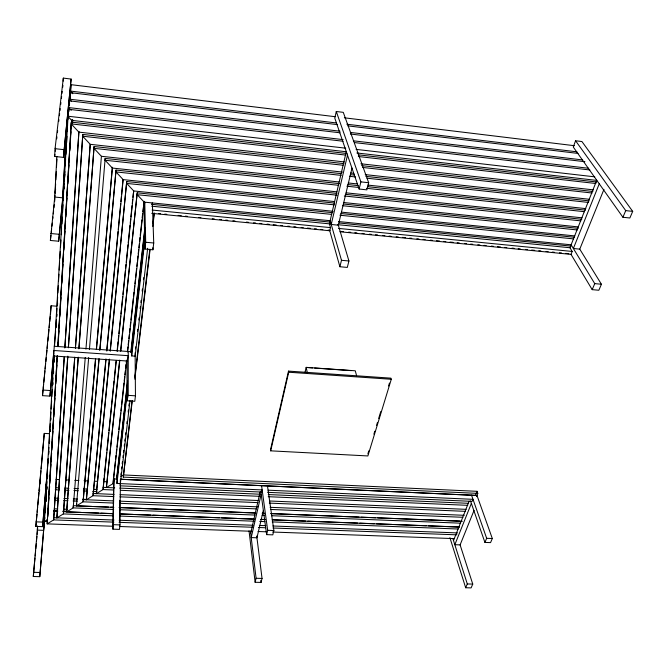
<?xml version="1.0" encoding="UTF-8"?>
<svg xmlns="http://www.w3.org/2000/svg" width="666" height="666" viewBox="0 0 666 666"><rect width="100%" height="100%" fill="white"/><g stroke="black" fill="none" stroke-linecap="round" stroke-linejoin="round"><path stroke-width="1" d="M135.123 352.822L135.448 395.812L134.79 401.282L126.998 400.79L128.205 395.363L128.238 351.498M126.998 400.79L127.081 361.014L128.23 355.686L53.879 350.491L49.95 396.103L42.499 395.654L51.107 305.761L56.901 306.218M334.357 203.072L126.715 181.552L110.323 350.949M476.473 496.645L477.788 493.381L123.293 477.114L132.026 400.757M119.539 521.07L119.738 500.283M127.531 386.03L117.016 479.07L114.136 478.937L113.645 483.374L112.92 529.154L119.464 529.387L119.997 524.916L120.404 479.22L476.964 495.421L492.316 538.511L490.551 542.615L484.923 542.415L470.496 500.915M120.105 485.822L261.655 492.074L262.146 489.926L116.966 483.449L117.016 479.07M119.605 360.248L106.402 487.487L113.645 483.374L113.137 483.35L113.17 481.177L115.335 461.546M112.92 529.154L114.136 478.937M337.029 193.431L116.026 170.08L99.925 349.817M104.062 478.071L103.047 489.552L96.362 493.656L109.349 359.232M336.896 191.85L112.379 168.057L105.086 160.24L105.153 158.408L339.618 183.658M105.919 358.924L93.032 495.704L86.389 499.783L99.009 358.708M95.529 358.799L83.075 501.814L76.482 505.869L76.598 503.663M44.747 517.574L39.777 576.664L33.3 576.498L37.654 526.531M47.086 474.209L42.591 526.648L35.847 526.406L44.264 433.4L49.401 433.674M63.253 194.189L58.683 241.217L50.383 240.468L54.937 195.13M54.654 156.443L55.053 148.693L63.32 78.105L71.12 79.063L63.412 157.376L54.654 156.443L54.895 154.379M37.546 525.973L37.329 530.111L43.565 530.327L46.17 484.823M39.386 490.75L39.602 486.613M56.835 156.577L54.729 197.044L62.637 197.827L66.908 123.277M39.527 491.483L39.635 489.41M39.902 484.24L40.118 480.103M55.628 183.916L55.145 193.223L55.594 189.111M55.844 179.778L56.277 171.503M56.493 167.366L56.926 159.099M44.264 433.4L41.167 468.764M51.107 305.761L50.516 314.219M63.153 81.185L63.32 78.105M39.777 576.664L44.63 517.723M42.591 526.648L48.31 458.391M49.95 396.103L55.644 330.894M58.683 241.217L64.011 183.724M63.412 157.376L71.12 79.063M341.109 173.643L94.081 146.52L78.946 348.251M43.939 525.857L46.553 480.386M63.004 194.006L67.274 119.714M47.527 521.578L44.414 521.47L53.971 355.644M54.512 346.32L68.481 109.274L343.123 141.25M45.155 512.712L45.571 505.452M45.812 501.298L46.295 493.922M46.528 488.861L46.953 481.601M47.203 478.346L47.436 474.192M48.035 462.928L48.268 458.782M48.51 454.637L48.934 447.377M49.167 443.231L49.592 435.972M49.9 431.618L50.308 423.526M50.491 420.413L50.966 412.121M51.149 409.007L51.632 400.707M51.865 396.561L52.289 389.302M52.531 385.156L52.947 377.897M53.188 373.751L53.605 366.491M53.846 362.346L54.287 355.81M55.469 334.34L55.586 332.267M56.302 319.822L55.911 327.764L56.294 323.718M56.577 316.342L56.968 308.416M57.234 304.92L57.626 297.011M57.867 292.865L58.283 285.606M58.525 281.452L58.941 274.201M59.182 270.046L59.607 262.787M59.94 258.192L60.265 251.382M60.506 247.236L60.922 239.976M61.222 234.79L61.58 228.571M61.921 223.918L62.246 217.158M62.579 212.496L62.962 204.72M63.203 200.566L63.561 194.347M63.861 189.161L63.978 187.088M64.519 177.755L64.877 171.537M65.285 165.759L65.601 159.091M65.951 154.337L66.259 147.686M66.608 142.915L66.916 136.272M67.216 131.094L67.582 124.867M67.882 119.68L68.24 113.461M68.415 111.763L69.347 100.841L340.051 132.8M46.12 500.94L46.295 497.827M46.961 486.43L46.778 489.535L46.961 487.395M47.444 478.138L47.619 475.025M49.484 442.898L49.609 440.825M50.15 431.493L50.266 429.42M50.807 420.096L50.932 418.023M51.473 408.691L51.59 406.618M52.855 384.856L52.98 382.784M53.521 373.46L53.638 371.387M54.179 362.054L54.304 359.981M56.826 316.45L56.943 314.377M57.492 305.053L57.609 302.98M68.74 111.239L68.923 108.133M69.097 105.02L69.339 100.874M47.502 478.055L47.619 475.982M68.789 111.672L68.906 109.599M69.206 104.412L70.18 92.649L337.537 124.642M69.455 105.145L69.572 103.064M69.813 98.909L70.121 93.715M69.863 99.367L70.996 84.674L335.09 116.692M70.146 99.242L70.263 97.161M70.504 93.015L70.996 84.707M57.234 356.002L47.161 523.876L113.636 526.282M57.792 346.67L71.329 122.103L346.928 153.521M57.309 355.602L47.161 523.876L53.63 519.905L113.911 522.136M57.875 346.27L71.329 122.103M47.81 516.383L48.31 508.091M48.435 506.018L48.934 497.718M49.117 494.613L49.617 486.322M49.808 483.208L50.308 474.916M50.433 472.843L50.932 464.552M51.115 461.438L51.615 453.146M51.798 450.041L52.298 441.741M52.423 439.668L52.922 431.377M53.114 428.271L53.613 419.971M53.796 416.866L54.296 408.574M54.479 405.461L54.92 398.21M55.103 395.096L55.603 386.804M55.794 383.691L56.294 375.399M56.477 372.294L56.918 365.035M57.168 360.889L57.476 355.702M58.034 346.378L58.283 342.224M58.475 339.119L58.974 330.827M59.157 327.714L59.599 320.463M59.848 316.308L60.281 309.057M60.531 304.911L60.964 297.652M61.155 294.547L61.588 287.287M61.838 283.142L62.279 275.882M62.529 271.736L62.962 264.477M63.153 261.372L63.586 254.112M63.836 249.966L64.269 242.715M64.519 238.57L64.96 231.31M65.143 228.197L65.584 220.945M65.834 216.8L66.267 209.54M66.517 205.394L66.95 198.135M67.141 195.03L67.574 187.77M67.824 183.625L68.265 176.365M68.515 172.219L68.948 164.968M69.139 161.855L69.572 154.595M69.822 150.449L70.255 143.198M70.504 139.052L70.946 131.793M71.129 128.68L71.628 120.388L67.774 116.2L345.754 148.185M71.828 122.086L71.953 120.013M72.028 122.594L72.161 120.521M72.128 121.995L72.253 119.913M72.336 123.143L72.527 120.03M72.561 123.01L72.744 119.888M64.827 347.794L78.863 132.126L71.162 123.876L345.929 155.103M53.796 517.69L64.244 357.159L53.63 519.905L53.796 517.69L113.978 520.046M64.852 347.835L78.938 131.377M74.75 357.184L63.378 513.919L56.868 517.915L67.741 357.142M68.373 347.81L82.809 134.424L344.064 163.653M67.815 356.144L56.868 517.915M68.448 346.82L82.809 134.424M75.424 347.852L90.193 144.589M74.734 357.592L63.378 513.919L113.245 515.825M75.416 348.268L90.235 144.322L82.676 136.214L343.057 165.26M78.247 357.167L66.642 511.913L113.345 513.719M78.871 348.867L94.081 146.52M78.247 357.575L66.642 511.913L73.193 507.883L113.695 509.482M85.265 357.5L73.193 507.883L73.318 505.677L92.025 506.426M85.931 349.2L101.407 156.294L93.981 148.335L341.142 175.383M88.686 357.476L76.482 505.869L113.828 507.359L110.722 507.176M89.411 349.608L105.153 158.408M45.055 512.645L45.488 507.567M45.996 501.465L46.254 498.418M45.338 510.539L45.579 507.683M48.668 454.279L48.926 451.198M96.345 349.483L112.329 167.249M95.638 358.774L83.075 501.814L113.178 503.038M96.453 349.45L112.379 168.057M53.638 355.128L53.788 353.438M33.3 576.498L34.973 557.991M35.156 555.935L35.623 550.799M35.806 548.734L36.272 543.598M36.455 541.541L36.921 536.396M37.113 534.34L37.671 528.171M99.758 350.416L116.026 170.08M86.389 499.783L99.084 359.124M35.847 526.406L36.98 514.152M37.163 512.112L37.637 507.001M37.829 504.961L38.961 492.707M39.144 490.667L39.619 485.556M39.794 483.649L40.976 470.829M106.91 348.568L118.049 231.585M118.24 229.512L120.704 203.638M120.904 201.565L121.395 196.387M121.595 194.314L122.977 179.82M106.027 359.349L93.032 495.704L113.769 496.57M106.81 351.082L123.152 179.612L115.992 171.928L337.079 195.205M64.61 177.556L64.91 174.475M63.753 189.077L63.953 187.029M110.156 350.974L126.715 181.552M96.362 493.656L109.507 359.215M42.499 395.654L42.999 390.501M43.207 388.436L43.615 384.315M43.814 382.251L44.322 377.098M44.522 375.033L44.93 370.912M45.138 368.847L45.646 363.694M45.846 361.638L46.254 357.509M46.553 354.42L46.961 350.299M47.169 348.235L47.569 344.114M47.877 341.017L48.285 336.896M48.485 334.84L48.993 329.678M49.192 327.622L49.6 323.501M49.808 321.437L50.316 316.283M104.271 476.007L106.71 452.272M106.918 450.208L108.724 432.659M108.933 430.594L111.372 406.859M111.58 404.795L113.386 387.246M113.595 385.189L114.019 381.06M114.236 378.996L116.034 361.447M117.091 351.124L118.049 341.841M118.257 339.777L118.681 335.647M118.898 333.583L120.696 316.034M120.912 313.969L121.337 309.84M121.545 307.775L122.711 296.428M122.919 294.364L123.343 290.234M123.56 288.17L125.358 270.621M125.574 268.556L125.999 264.427M126.207 262.371L127.373 251.015M127.589 248.951L128.005 244.822M128.222 242.757L130.02 225.208M130.236 223.152L130.661 219.022M130.869 216.958L132.035 205.603M132.251 203.538L132.676 199.409M132.884 197.344L133.308 193.215M116.325 360.406L103.047 489.552L113.436 490.001M117.283 351.107L133.741 190.959L126.706 183.416L334.415 204.862M120.579 350.949L137.213 192.824L332.634 212.687M106.402 487.487L119.805 360.231M120.787 350.924L137.213 192.824M50.383 240.468L50.941 235.348M51.274 232.284L51.607 229.212M51.94 226.149L52.273 223.077M52.722 218.989L52.947 216.941M53.28 213.869L53.613 210.806M53.946 207.734L54.279 204.67M54.612 201.598L54.945 198.526M115.559 459.482L116.017 455.353M116.242 453.288L116.7 449.15M116.925 447.086L118.631 431.593M118.856 429.528L120.679 413.003M120.904 410.939L121.362 406.809M121.587 404.737L123.976 383.05M124.201 380.985L124.659 376.848M124.883 374.783L125.341 370.654M125.566 368.589L126.024 364.46M126.249 362.396L126.482 360.323M127.506 351.032L127.955 346.894M128.188 344.83L128.638 340.701M128.871 338.636L129.321 334.507M129.554 332.442L130.003 328.305M130.236 326.24L130.686 322.111M130.919 320.046L133.3 298.351M133.533 296.287L133.983 292.158M134.216 290.093L134.665 285.955M134.898 283.891L135.348 279.762M135.581 277.697L136.605 268.398M136.83 266.333L137.288 262.204M137.512 260.14L137.97 256.002M138.195 253.937L138.653 249.808M138.878 247.744L139.336 243.614M139.56 241.542L140.018 237.412M140.243 235.348L141.95 219.855M142.174 217.79L142.632 213.661M142.857 211.588L143.315 207.459M143.54 205.394L143.998 201.265M113.137 483.35L126.706 360.314M127.614 352.039L144.156 202.114L137.238 194.705L331.66 214.394M116.542 479.104L127.564 381.185M130.819 352.322L144.863 227.605M116.75 479.212L127.564 383.258M131.06 352.306L144.905 229.52M147.669 248.268L135.148 356.168L131.693 355.927L131.685 351.74L144.897 234.973M116.966 483.449L127.547 390.035M131.693 355.927L144.888 239.702M144.922 249.042L145.696 242.257L144.763 202.181L144.039 208.758L144.922 249.042L152.922 249.775L153.729 242.998L152.356 202.939L152.173 204.587M55.261 151.274L55.619 148.177M56.702 138.869L56.943 136.805M57.426 132.667L57.667 130.603M58.733 121.445L58.941 119.664M59.399 115.726L59.632 113.695M59.99 110.656L60.223 108.625M60.698 104.57L60.931 102.539M61.405 98.485L61.638 96.453M61.996 93.415L62.229 91.384M62.704 87.329L62.937 85.298M120.879 475.091L121.12 473.027M121.595 468.897L121.836 466.824M122.194 463.727L122.436 461.663M122.91 457.534L123.152 455.469M123.51 452.372L123.751 450.299M124.226 446.17L124.467 444.105M124.825 441.009L125.066 438.944M125.541 434.815L125.782 432.742M126.856 423.451L127.098 421.387M128.172 412.088L128.405 410.023M128.888 405.894L129.121 403.829M135.481 348.884L135.714 346.82M137.512 331.335L137.745 329.27M138.819 319.98L139.061 317.915M140.135 308.624L140.376 306.56M140.851 302.431L141.092 300.366M142.166 291.067L142.407 289.002M143.481 279.712L143.714 277.647M120.196 485.081L130.003 400.524M134.807 377.064L149.825 249.3M152.855 223.543L154.071 213.237M123.293 477.114L132.276 400.79M134.832 379.137L150.133 249.184M152.805 226.49L154.379 213.078M336.28 111.497L334.798 118.173L359.124 189.027L366.883 189.86L368.681 182.725L343.281 112.346L336.28 111.497L360.889 181.885L359.124 189.027M250.691 533.258L260.123 491.941M288.495 371.112L270.521 449.692L270.696 450.84L367.873 455.944L391.292 379.262L390.95 378.155L288.495 371.112L288.703 372.227L270.696 450.84M261.164 494.214L251.215 537.587L256.943 537.787L263.311 510.589M346.278 151.623L329.412 223.851L330.486 227.622L329.753 230.761L339.893 266.741L347.302 267.416L348.926 260.98L338.32 225.175L352.006 168.04M347.502 155.178L331.227 224.475L338.32 225.175M304.995 372.311L306.185 367.357L355.278 370.787L356.576 375.666M256.726 536.055L262.046 578.438L261.064 582.425L255.128 582.275L256.094 578.279L250.449 531.243M267.474 485.905L273.868 530.536L272.802 534.856L266.641 534.632L267.682 530.303L261.563 485.639M339.893 266.741L341.491 260.298L330.145 220.704M367.89 453.829L368.789 450.882M373.876 434.174L374.775 431.227M376.573 425.333L377.472 422.386M378.671 418.448L380.769 411.571M388.561 386.022L389.452 383.075M575.591 140.767L573.251 147.003L622.91 217.258L629.861 217.998L632.7 211.38L581.926 141.542L575.591 140.767L625.732 210.623L632.7 211.38M453.504 540.517L469.147 501.173M596.769 180.27L569.938 247.735L572.186 251.448L571.012 254.379L592.191 289.643L598.851 290.251L601.431 284.24L579.77 249.134L573.368 248.493L599.258 183.791M471.362 503.404L454.836 544.705L460.106 544.888L474.075 510.356M120.771 476.498L123.302 474.941L477.056 491.317L475.416 495.404L120.688 479.287M579.77 249.134L603.954 189.369M460.106 544.888L472.752 584.09L471.12 587.895L465.676 587.753L467.299 583.949L452.88 538.569M484.923 542.415L486.663 538.303L471.536 495.179M592.191 289.643L594.746 283.624L571.112 244.788M622.91 217.258L625.732 210.623M44.414 521.47L47.627 519.488M33.516 572.31L40.01 572.485M256.094 578.279L262.046 578.438M467.299 583.949L472.752 584.09M119.106 522.327L253.188 527.289M258.383 527.489L265.659 527.755M272.935 528.021L456.901 534.831M36.081 521.844L42.849 522.094M113.428 524.675L119.997 524.916M267.682 530.303L273.868 530.536M486.663 538.303L492.316 538.511M119.872 526.506L251.781 531.285M258.017 531.51L266.325 531.809M272.56 532.034L454.329 538.619M53.638 510.864L57.792 511.022M62.979 511.23L67.133 511.388M53.53 510.939L57.684 511.105M62.879 511.305L67.033 511.463M63.528 511.704L81.194 512.387M83.275 512.47L98.868 513.07M100.949 513.153L113.42 513.636M119.655 513.877L133.167 514.393M135.248 514.477L150.841 515.084M152.922 515.159L185.148 516.408M187.221 516.491L219.447 517.732M221.528 517.815L237.121 518.414M239.202 518.498L253.754 519.064M261.03 519.338L265.185 519.505M273.501 519.821L305.727 521.07M307.809 521.153L357.7 523.076M359.782 523.16L374.334 523.726M376.415 523.801L392.008 524.408M394.089 524.483L426.307 525.732M428.388 525.815L459.573 527.022M119.58 513.952L254.504 519.172M260.731 519.413L264.885 519.572M272.144 519.855L458.966 527.072M119.48 516.058L254.545 521.228M259.74 521.428L264.935 521.628M272.211 521.903L458.183 529.012M119.172 520.246L253.122 525.258M259.349 525.491L265.925 525.632M272.852 525.998L457.675 532.917M94.097 506.51L108.65 507.092M119.039 507.5L255.145 512.937M262.421 513.228L264.502 513.311M271.77 513.603L342.424 516.416M344.505 516.5L359.049 517.082M361.13 517.166L375.674 517.748M377.755 517.832L459.831 521.103M120.046 507.609L255.935 513.028M262.163 513.278L264.236 513.361M270.463 513.603L462.362 521.262M119.922 509.731L254.92 515.059M262.188 515.351L264.269 515.426M271.537 515.717L460.531 523.176M54.745 508.824L57.867 508.941M64.103 509.19L67.224 509.307M119.988 496.836L257.909 502.63M269.314 503.105L465.293 511.338M54.579 498.11L58.733 498.285M63.936 498.501L68.09 498.668M73.285 498.884L77.447 499.059M82.642 499.267L86.805 499.442M83.183 499.617L113.411 500.89M119.647 501.148L257.892 506.843M270.096 507.309L464.269 515.301M54.404 500.224L58.691 500.366M63.753 500.607L68.032 500.74M73.102 500.99L77.373 501.123M119.397 503.296L256.385 508.874M270.912 509.465L462.903 517.291M103.105 487.362L114.702 487.853M119.738 488.086L260.09 494.222M268.265 494.563L468.514 503.313M120.713 490.309L259.923 496.337M268.231 496.694L467.698 505.327M55.411 487.67L59.557 487.853M64.744 488.078L68.898 488.253M74.084 488.478L78.23 488.661M83.416 488.886L87.571 489.06M93.789 489.327L96.903 489.468M55.253 489.743L59.416 489.918M64.61 490.143L68.914 490.326M73.959 490.542L78.263 490.725M83.317 490.942L87.604 491.125M92.674 491.342L96.945 491.525M93.107 493.506L114.019 494.405M120.088 494.655L258.375 500.532M269.505 500.99L466.092 509.34M56.077 479.478L59.191 479.62M65.41 479.895L69.564 480.078M74.742 480.311L78.896 480.502M84.082 480.735L88.228 480.919M94.455 481.202L97.561 481.335M103.788 481.618L106.901 481.759M268.09 490.193L472.993 499.325L472.169 501.365L267.59 492.34M42.782 390.06L50.266 390.526M128.205 395.363L135.448 395.812M53.563 355.977L127.081 361.014M288.703 372.227L391.292 379.262M54.262 346.27L131.685 351.74M307.517 367.574L312.62 367.932M314.66 368.073L351.365 370.637M50.741 233.516L59.074 234.282M145.696 242.257L153.729 242.998M341.491 260.298L348.926 260.98M594.746 283.624L601.431 284.24M152.106 210.048L330.486 227.622M338.594 228.421L572.186 251.448M158.516 213.486L160.581 213.686M164.718 214.094L166.783 214.294M178.147 215.409L181.252 215.717M185.381 216.117L187.454 216.325M198.818 217.432L200.882 217.64M212.254 218.756L214.319 218.956M219.489 219.464L221.553 219.663M225.691 220.071L227.755 220.271M232.925 220.779L234.99 220.979M246.353 222.094L248.426 222.294M253.588 222.802L255.661 223.01M259.79 223.41L261.863 223.618M267.024 224.117L269.089 224.325M273.226 224.725L276.323 225.033M280.461 225.441L282.526 225.641M287.695 226.149L289.76 226.348M293.897 226.756L295.962 226.956M301.132 227.464L303.197 227.664M307.334 228.072L310.431 228.371M314.568 228.779L316.633 228.979M320.762 229.387L322.835 229.587M327.997 230.095L330.07 230.294M341.433 231.41L343.498 231.618M348.668 232.118L350.732 232.326M354.87 232.725L356.934 232.934M362.104 233.441L364.169 233.641M369.339 234.149L371.403 234.349M375.541 234.757L377.605 234.956M382.775 235.464L384.84 235.664M388.969 236.072L391.042 236.272M396.203 236.78L398.276 236.979M402.406 237.387L405.511 237.695M409.64 238.095L411.713 238.303M416.874 238.803L418.947 239.011M423.077 239.41L425.141 239.618M430.311 240.126L432.376 240.326M436.513 240.734L439.61 241.034M443.747 241.442L445.812 241.641M449.95 242.049L453.047 242.349M457.184 242.757L459.249 242.957M464.418 243.465L466.483 243.664M470.612 244.072L472.685 244.272M477.847 244.78L479.92 244.98M484.049 245.388L486.113 245.588M491.283 246.095L493.348 246.303M497.485 246.703L500.582 247.011M504.72 247.411L506.784 247.619M511.954 248.127L514.019 248.326M518.156 248.734L520.221 248.934M525.391 249.442L527.455 249.642M531.593 250.05L534.69 250.349M538.827 250.757L540.892 250.957M546.053 251.465L548.126 251.665M552.256 252.073L554.328 252.272M559.49 252.78L561.563 252.988M565.692 253.388L568.797 253.696M151.723 213.336L329.753 230.761M339.91 231.76L571.012 254.379M144.156 202.114L330.311 220.721M338.586 221.553L571.278 244.813M151.673 204.312L329.77 222.061M339.094 222.993L571.037 246.112M151.715 206.202L330.436 223.951M337.487 224.65L570.104 247.752M133.741 190.959L333.125 211.289M341.392 212.129L574.858 235.922M340.9 213.528L574.583 237.279M339.935 215.226L573.659 238.894M123.152 179.612L334.249 201.548M343.564 202.514L578.454 226.931M343.656 204.037L578.163 228.338M342.682 205.719L577.255 229.945M346.212 192.832L582.109 217.832M345.296 194.305L581.793 219.289M344.314 195.971L580.902 220.879M105.086 160.24L338.628 185.306M346.894 186.197L358.266 187.412M366.533 188.303L584.582 211.705M55.053 148.693L63.853 149.642M360.889 181.885L368.681 182.725M101.407 156.294L338.961 181.96M348.26 182.959L357.559 183.966M367.882 185.081L585.822 208.625M347.885 184.549L358.216 185.664M367.507 186.663L585.456 210.131M90.235 144.322L342.482 172.094M350.749 173.01L353.854 173.351M365.226 174.6L589.56 199.3M350.408 174.659L354.537 175.116M365.909 176.365L589.16 200.866M349.417 176.282L355.619 176.965M366.991 178.205L588.303 202.422M78.863 132.126L344.372 161.93M360.897 163.778L593.348 189.868M361.613 165.618L592.923 191.492M362.695 167.449L592.082 193.023M71.637 120.355L346.528 151.79M356.868 152.972L596.628 180.386M358.283 154.812L596.728 182.001M358.325 156.51L595.904 183.516M356.085 149.375L594.796 176.848M343.115 139.619L68.656 107.567L71.187 110.348M353.43 140.817L588.686 168.282M354.478 142.574L589.893 169.98M340.051 131.21L69.514 99.184L71.387 101.257M350.374 132.434L582.708 159.94M350.383 134.024L584.923 161.713M70.346 91.034L72.81 93.731L70.346 91.067L336.521 122.969M346.836 124.209L576.898 151.815M347.86 125.874L578.046 153.421M344.372 117.815L574.417 145.704M477.056 491.317L477.788 493.381M449.9 537.653L465.676 587.753M306.185 367.357L307.209 372.269M261.422 490.359L261.655 492.074M260.814 491.641L266.641 534.632M260.814 580.369L261.064 582.425M249.026 530.827L255.128 582.275M152.855 247.752L152.922 249.775"/></g></svg>
